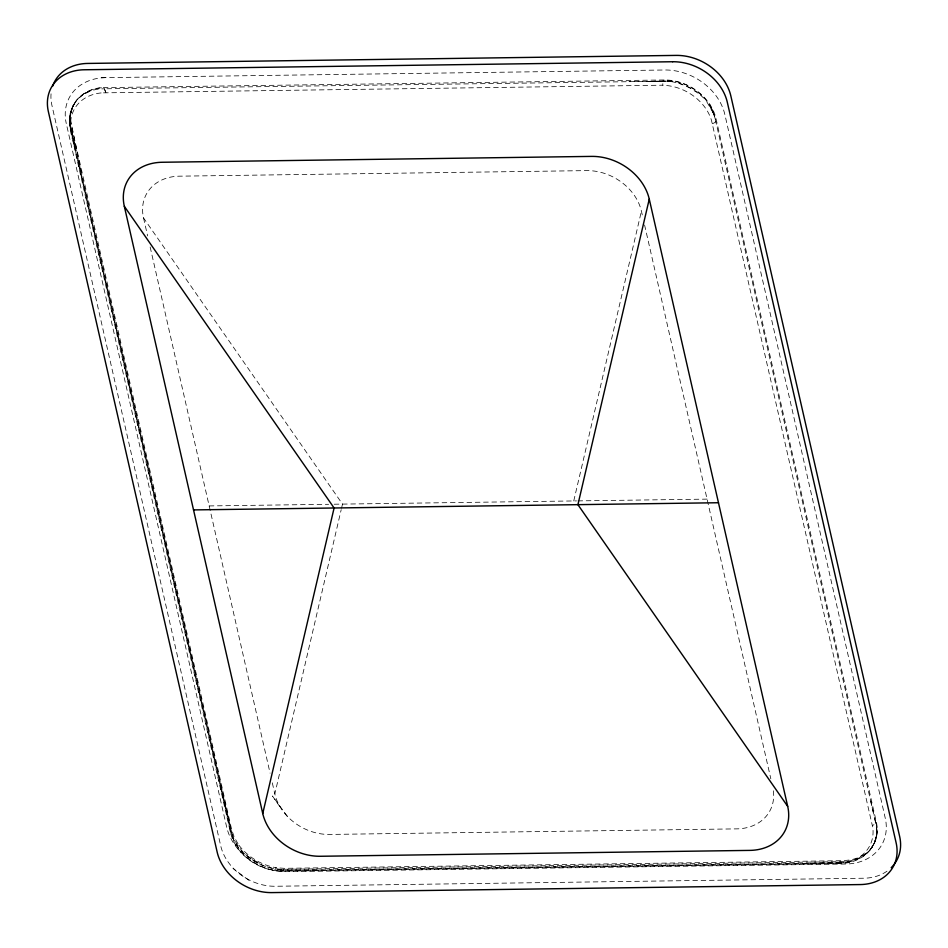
<?xml version="1.0" encoding="UTF-8"?>
<svg xmlns="http://www.w3.org/2000/svg" width="948" height="948" viewBox="0 0 948 948"><rect width="100%" height="100%" fill="white"/><g stroke="black" fill="none" stroke-linecap="round" stroke-linejoin="round"><path stroke-width="0.71" stroke-dasharray="4.74 3.56" d="M876.663 832.557L876.426 826.893M876.912 829.701C877.267 837.001 874.767 844.218 870.039 849.799L874.21 843.471L872.587 846.446M71.325 109.707L69.524 121.107L75.33 150.329M875.466 839.798L876.284 836.231M773.378 790.81A48.336 38.655 29.1 0 1 736.833 828.872L329.466 834.441A48.336 38.655 29.1 0 1 274.825 793.914L341.197 509.68M341.517 508.282L342.501 504.111L143.527 217.933A48.336 38.655 29.1 0 1 179.409 176.174L586.776 170.616A48.336 38.655 29.1 0 1 641.417 211.131L642.685 216.677M573.753 500.947L641.417 211.131M70.294 113.215C67.213 126.131 73.079 138.977 75.212 151.55L230.174 831.278C235.116 854.563 258.555 870.785 281.722 871.165L838.518 863.581C851.114 863.782 864.41 858.687 871.615 847.974M876.106 837.285L873.736 844.312L874.234 843.222M70.211 113.736L74.572 103.249M72.617 106.638L77.25 99.469M79.288 97.751L82.5 95.156M85.308 93.437L89.349 91.47M101.412 87.737C87.228 88.662 73.589 98.521 70.697 112.859L73.091 105.797L70.721 112.954L70.946 111.556L70.342 118.607L80.983 171.256M843.317 862.727L840.769 862.834M849.372 861.874L804.117 863.344M103.51 92.845L662.794 85.202A4.835 1.552 88.1 0 1 663.41 81.125L665.567 81.113M840.236 862.846L282.599 870.454A4.835 1.825 -89.6 0 1 280.833 870.667L837.712 863.142A4.835 1.695 89.2 0 0 839.3 862.87A4.835 1.695 89.2 0 1 837.748 863.142L841.694 862.905A45.303 36.131 28.1 0 0 872.456 825.412M105.761 77.641L101.507 77.866A53.147 42.506 29.1 0 0 66.289 123.572M646.204 81.386L663.41 81.125L652.651 81.303M101.341 77.7L664.761 69.998A53.147 42.506 29.1 0 1 724.865 114.578L885.242 818.088A53.147 42.506 29.1 0 1 845.77 864.019L286.77 871.662A53.147 42.506 29.1 0 1 226.667 827.094L66.289 123.572M105.252 91.257L105.88 92.703L104.387 88.792L671.694 81.113L629.01 81.623M209.176 505.924L328.612 504.3M334.17 504.218L576.526 500.911M577.913 500.888L707.078 499.122M316.976 870.003L274.73 869.731M667.736 81.196L674.289 82.026M671.48 81.492L682.915 84.467M678.638 83.069L691.128 88.342M687.099 86.232L698.676 93.532M258.176 862.775L240.993 851.968M694.967 90.759L696.602 91.838M248.862 880.23L233.018 868.486M700.465 95.073L703.606 98.011M706.841 101.863L713.512 113.476M287.339 816.335L272.455 796L281.449 809.023M709.483 105.584L713.097 112.314L711.711 109.458M713.287 111.959L709.625 104.185L715.633 119.057M104.398 88.768L105.216 91.008M232.236 835.78L78.163 160.674M870.714 801.179L875.727 823.089A4.835 2.477 -13.6 0 1 872.29 825.412L711.403 120.052A45.231 36.332 28.5 0 0 662.806 85.296M714.247 115.514L715.385 119.507M873.215 812.14L714.934 117.813A45.883 38.524 30.3 0 0 663.245 80.367M71.278 132.507L231.17 833.6A45.883 34.685 28.1 0 0 282.374 869.529M220.292 786.2L231.004 831.396M875.727 823.089L873.843 814.877M74.714 145.625L77.226 156.562M644.581 224.984L770.831 778.806M143.527 217.933L147.627 235.934M150.151 247.013L270.085 773.153M272.301 782.847L274.825 793.914M74.394 144.262L71.337 130.433A4.835 2.24 -12.1 0 1 70.342 128.383L69.275 121.32L69.714 124.496M70.958 131.132L70.342 128.383M70.128 119.922L231.632 829.405L234.227 837.108L238.386 844.478L237.829 843.744C246.836 856.411 260.913 865.074 276.2 867.752L275.465 867.681L284.116 868.332L843.128 860.689L851.434 859.812L859.078 857.454L865.761 853.698L864.73 854.586C875.087 847.465 878.559 834.513 876.011 822.58M887.008 871.176A48.336 38.655 29.1 0 1 863.77 878.227L275.335 886.262A48.336 38.655 29.1 0 1 220.694 845.746L51.879 105.204A48.336 38.655 29.1 0 1 51.05 93.852M70.768 128.383A45.871 36.391 34.5 0 1 104.41 88.828M280.881 870.963A45.231 36 29.7 0 1 232.094 835.792M715.764 121.451A4.835 2.358 -12.8 0 1 712.41 123.643M876.106 823.077A45.883 36.901 23.4 0 1 843.329 862.763M71.147 130.433A45.291 36.285 30.3 0 1 103.486 92.762M231.241 832.178A4.835 2.358 -12.8 0 1 230.281 830.057M664.05 79.976L105.05 87.607A45.919 36.723 29.1 0 0 70.958 127.281L231.336 830.804A45.919 36.723 29.1 0 0 283.239 869.292L842.251 861.661A45.919 36.723 29.1 0 0 876.343 821.987L715.965 118.464A45.919 36.723 29.1 0 0 664.05 79.976"/><path stroke-width="1.42" d="M262.75 813.538L334.099 507.998L124.318 206.285A50.955 40.752 29.1 0 1 162.155 162.262L591.647 156.396A50.955 40.752 29.1 0 1 649.261 199.116L787.693 806.369A50.955 40.752 29.1 0 1 749.856 850.392L320.365 856.269A50.955 40.752 29.1 0 1 262.75 813.538L124.318 206.285M649.261 199.116L577.913 504.668L787.693 806.369M193.534 509.917L718.477 502.736M52.626 86.232A48.336 38.655 29.1 0 1 87.761 63.433L676.185 55.399A48.336 38.655 29.1 0 1 730.837 95.914L899.652 836.468A48.336 38.655 29.1 0 1 891.179 867.704M672.665 61.739L84.23 69.773A48.336 38.655 29.1 0 0 48.348 111.532L217.163 852.086A48.336 38.655 29.1 0 0 271.815 892.601L860.239 884.567A48.336 38.655 29.1 0 0 896.121 842.796L727.306 102.254A48.336 38.655 29.1 0 0 672.665 61.739"/></g></svg>
